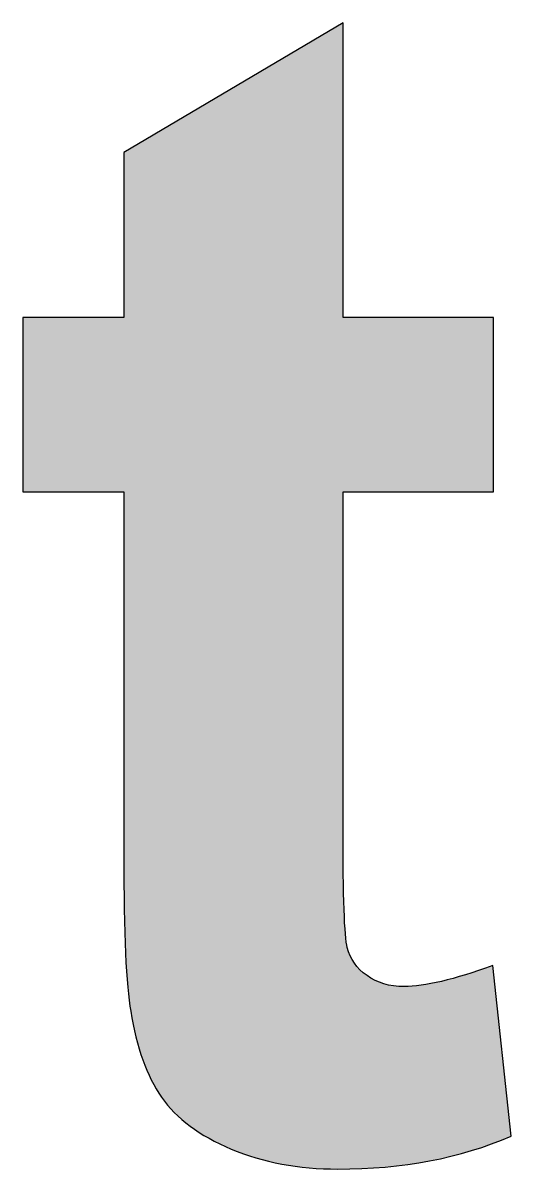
# Model space of a CAD drawing. Header units: centimetres. Extents: x -191 to 212, y -234 to 239.
# Drawn here: x -143.75 to -135.14, y 92.11 to 112.32 of the extents above; entities that cross this region are included whole.
import ezdxf

# ---------------------------------------------------------------- set-up
doc = ezdxf.new("R2010")
doc.units = ezdxf.units.CM
doc.header["$MEASUREMENT"] = 0
doc.layers.add('Capa 1', color=7, linetype='Continuous')

msp = doc.modelspace()

# ---------------------------------------------------------------- hatches: boundary and pattern name
at = {"layer": 'Capa 1', "true_color": 0x373435}
h = msp.add_hatch(color=250, dxfattribs=at)
edge = h.paths.add_edge_path()
edge.add_spline(control_points=[(-135.44936, 107.12832), (-135.44936, 107.12832), (-135.44936, 104.0521), (-135.44936, 104.0521), (-135.44936, 104.0521), (-138.10225, 104.0521), (-138.10225, 104.0521), (-138.10225, 104.0521), (-138.10225, 98.12073), (-138.10225, 98.12073), (-138.10225, 96.91658), (-138.07873, 96.21573), (-138.02699, 96.01817), (-137.97525, 95.82062), (-137.86236, 95.65599), (-137.67892, 95.52429), (-137.50018, 95.39729), (-137.28381, 95.33143), (-137.0251, 95.33143), (-136.66292, 95.33143), (-136.14551, 95.45373), (-135.46348, 95.70303), (-135.46348, 95.70303), (-135.13892, 92.69266), (-135.13892, 92.69266), (-136.03733, 92.30695), (-137.05333, 92.1141), (-138.19162, 92.1141), (-138.88777, 92.1141), (-139.51336, 92.23169), (-140.0731, 92.46688), (-140.63285, 92.70206), (-141.04207, 93.0078), (-141.30077, 93.3794), (-141.56418, 93.75569), (-141.74292, 94.25899), (-141.8464, 94.89869), (-141.92636, 95.35025), (-141.9687, 96.26277), (-141.9687, 97.64095), (-141.9687, 97.64095), (-141.9687, 104.0521), (-141.9687, 104.0521), (-141.9687, 104.0521), (-143.7467, 104.0521), (-143.7467, 104.0521), (-143.7467, 104.0521), (-143.7467, 107.12832), (-143.7467, 107.12832), (-143.7467, 107.12832), (-141.9687, 107.12832), (-141.9687, 107.12832), (-141.9687, 107.12832), (-141.9687, 110.03521), (-141.9687, 110.03521), (-141.9687, 110.03521), (-138.10225, 112.32121), (-138.10225, 112.32121), (-138.10225, 112.32121), (-138.10225, 107.12832), (-138.10225, 107.12832), (-138.10225, 107.12832), (-135.44936, 107.12832), (-135.44936, 107.12832)], knot_values=[0, 0, 0, 0, 0.04761905, 0.04761905, 0.04761905, 0.0952381, 0.0952381, 0.0952381, 0.14285714, 0.14285714, 0.14285714, 0.19047619, 0.19047619, 0.19047619, 0.23809524, 0.23809524, 0.23809524, 0.28571429, 0.28571429, 0.28571429, 0.33333333, 0.33333333, 0.33333333, 0.38095238, 0.38095238, 0.38095238, 0.42857143, 0.42857143, 0.42857143, 0.47619048, 0.47619048, 0.47619048, 0.52380952, 0.52380952, 0.52380952, 0.57142857, 0.57142857, 0.57142857, 0.61904762, 0.61904762, 0.61904762, 0.66666667, 0.66666667, 0.66666667, 0.71428571, 0.71428571, 0.71428571, 0.76190476, 0.76190476, 0.76190476, 0.80952381, 0.80952381, 0.80952381, 0.85714286, 0.85714286, 0.85714286, 0.9047619, 0.9047619, 0.9047619, 0.95238095, 0.95238095, 0.95238095, 1, 1, 1, 1], degree=3, periodic=1)

# ---------------------------------------------------------------- linework, layer by layer
at = {"layer": 'Capa 1', "color": 250}
msp.add_open_spline([(-135.44936, 107.12832), (-135.44936, 107.12832), (-135.44936, 104.0521), (-135.44936, 104.0521), (-135.44936, 104.0521), (-138.10225, 104.0521), (-138.10225, 104.0521), (-138.10225, 104.0521), (-138.10225, 98.12073), (-138.10225, 98.12073), (-138.10225, 96.91658), (-138.07873, 96.21573), (-138.02699, 96.01817), (-137.97525, 95.82062), (-137.86236, 95.65599), (-137.67892, 95.52429), (-137.50018, 95.39729), (-137.28381, 95.33143), (-137.0251, 95.33143), (-136.66292, 95.33143), (-136.14551, 95.45373), (-135.46348, 95.70303), (-135.46348, 95.70303), (-135.13892, 92.69266), (-135.13892, 92.69266), (-136.03733, 92.30695), (-137.05333, 92.1141), (-138.19162, 92.1141), (-138.88777, 92.1141), (-139.51336, 92.23169), (-140.0731, 92.46688), (-140.63285, 92.70206), (-141.04207, 93.0078), (-141.30077, 93.3794), (-141.56418, 93.75569), (-141.74292, 94.25899), (-141.8464, 94.89869), (-141.92636, 95.35025), (-141.9687, 96.26277), (-141.9687, 97.64095), (-141.9687, 97.64095), (-141.9687, 104.0521), (-141.9687, 104.0521), (-141.9687, 104.0521), (-143.7467, 104.0521), (-143.7467, 104.0521), (-143.7467, 104.0521), (-143.7467, 107.12832), (-143.7467, 107.12832), (-143.7467, 107.12832), (-141.9687, 107.12832), (-141.9687, 107.12832), (-141.9687, 107.12832), (-141.9687, 110.03521), (-141.9687, 110.03521), (-141.9687, 110.03521), (-138.10225, 112.32121), (-138.10225, 112.32121), (-138.10225, 112.32121), (-138.10225, 107.12832), (-138.10225, 107.12832), (-138.10225, 107.12832), (-135.44936, 107.12832), (-135.44936, 107.12832)], degree=3, knots=[0, 0, 0, 0, 0.04761905, 0.04761905, 0.04761905, 0.0952381, 0.0952381, 0.0952381, 0.14285714, 0.14285714, 0.14285714, 0.19047619, 0.19047619, 0.19047619, 0.23809524, 0.23809524, 0.23809524, 0.28571429, 0.28571429, 0.28571429, 0.33333333, 0.33333333, 0.33333333, 0.38095238, 0.38095238, 0.38095238, 0.42857143, 0.42857143, 0.42857143, 0.47619048, 0.47619048, 0.47619048, 0.52380952, 0.52380952, 0.52380952, 0.57142857, 0.57142857, 0.57142857, 0.61904762, 0.61904762, 0.61904762, 0.66666667, 0.66666667, 0.66666667, 0.71428571, 0.71428571, 0.71428571, 0.76190476, 0.76190476, 0.76190476, 0.80952381, 0.80952381, 0.80952381, 0.85714286, 0.85714286, 0.85714286, 0.9047619, 0.9047619, 0.9047619, 0.95238095, 0.95238095, 0.95238095, 1, 1, 1, 1], dxfattribs=at)

doc.saveas('drawing.dxf')
